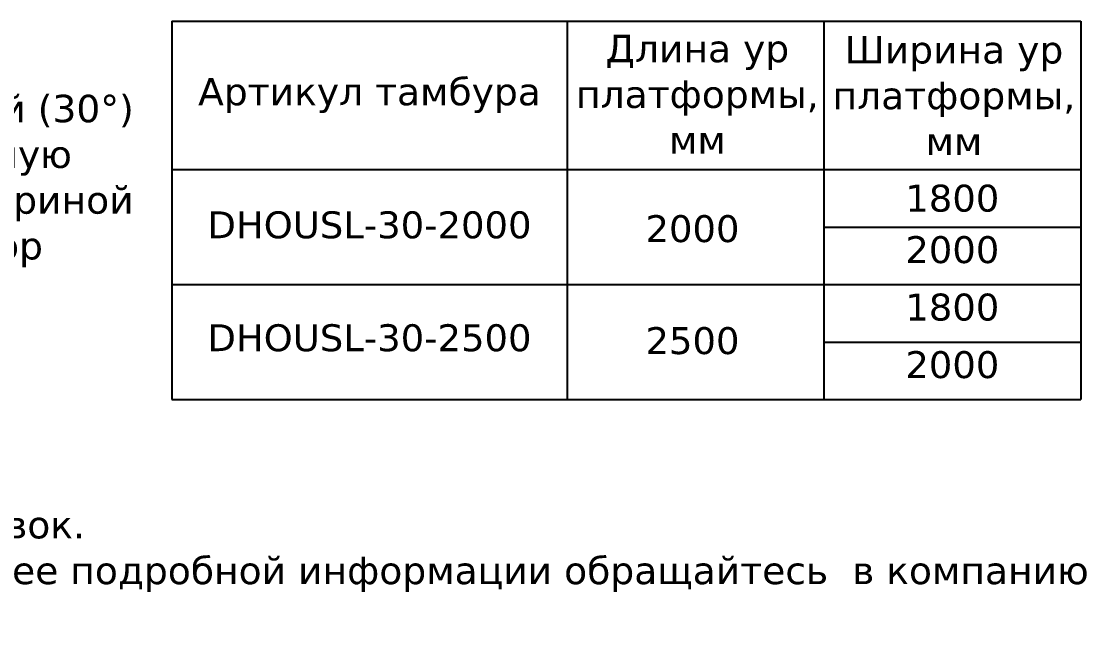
# Model space of a CAD drawing. Header units: millimetres. Extents: x 27997 to 40775, y -3198 to 5652.
# Drawn here: x 36502 to 40775, y -1383 to 1089 of the extents above; entities that cross this region are included whole.
import ezdxf

# ---------------------------------------------------------------- set-up
doc = ezdxf.new("R2010")
doc.units = ezdxf.units.MM
doc.styles.get("Standard").update_dxf_attribs({"font": 'verdana.TTF'})

msp = doc.modelspace()

# ---------------------------------------------------------------- linework, layer by layer
at = {"color": 0, "linetype": 'ByBlock', "lineweight": -2}
for p, q in [((37106.277107, 1088.830078), (40750.787523, 1088.830078)), ((37106.277107, 1088.830078), (37106.277107, -428.206567)), ((38690.743319, 1088.830078), (38690.743319, -428.206567)), ((39720.765421, 1088.830078), (39720.765421, -428.206567)), ((40750.787523, 1088.830078), (40750.787523, -428.206567)), ((37106.277107, 494.065359), (40750.787523, 494.065359)), ((39720.765421, 263.279782), (40750.787523, 263.279782)), ((37106.277107, 32.929396), (40750.787523, 32.929396)), ((39720.765421, -197.856181), (40750.787523, -197.856181)), ((37106.277107, -428.206567), (40750.787523, -428.206567))]:
    msp.add_line(p, q, dxfattribs=at)

# ---------------------------------------------------------------- texts
at = {"color": 0}
for s, insert, char_height, width, attachment_point in [('Длина ур платформы, мм', (39213.394757, 796.548433), 110, 958.02210195, 5), ('Ширина ур платформы, мм', (40242.181073, 791.447719), 110, 958.02210195, 5), ('Артикул тамбура', (37898.510213, 791.447719), 110, 1512.46621203, 5), ('1800', (40235.776472, 378.67257), 108, 958.02210195, 5), ('DHOUSL-30-2000', (37898.510213, 271.706135), 108, 1512.46621203, 5), ('2000', (39193.720646, 311.51585), 108, 958.02210195, 2), ('2000', (40235.776472, 227.279782), 108, 958.02210195, 2), ('1800', (40235.776472, -3.070604), 108, 958.02210195, 2), ('DHOUSL-30-2500', (37898.510213, -126.082005), 108, 1512.46621203, 2), ('2500', (39193.720646, -137.586389), 108, 958.02210195, 2), ('2000', (40235.776472, -233.856181), 108, 958.02210195, 2)]:
    msp.add_mtext(s, dxfattribs=dict(at, insert=insert, char_height=char_height, width=width, attachment_point=attachment_point))
at = {"ltscale": 15, "insert": (31767.619367, 356.756299), "char_height": 110, "width": 5265.92952538, "attachment_point": 4}
msp.add_mtext('На данном эскизе изображен тамбур перегрузочный косой (30°) \\P(артикул DHOUSL-30-2500) легкой серии под  уравнительную платформу с поворотной аппарелью встроенного типа шириной 2000 мм, длиной 2500 мм и высотой 600 мм и герметизатор \\Pшириной 3400мм и высотой 3400 мм  ', dxfattribs=at)
at = {"insert": (34744.081676, -874.832797), "char_height": 110, "width": 7102.90094, "attachment_point": 1}
msp.add_mtext('1.* - Размер для справок. \\P2. Для получения более подробной информации обращайтесь  в компанию\\P "Дорхан".', dxfattribs=at)

doc.saveas('drawing.dxf')
